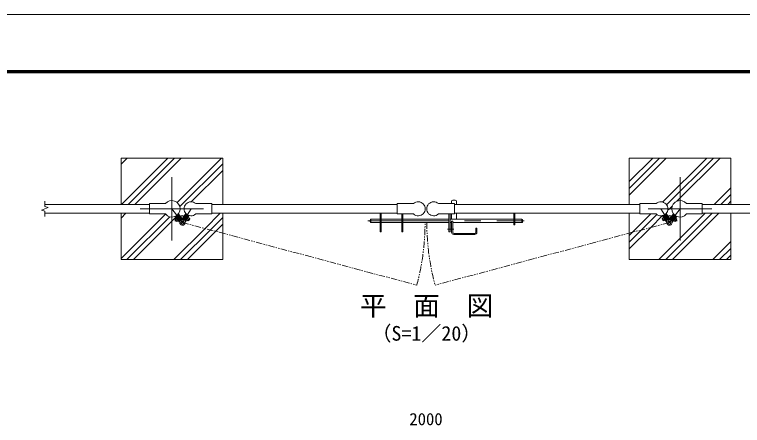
# Model space of a CAD drawing. Units: millimetres at full size; details may follow other scales. Extents: x -4200 to 4200, y -2970 to 2970.
# Drawn here: x -377 to 2488, y 1352 to 2970 of the extents above; entities that cross this region are included whole.
import ezdxf
from ezdxf.enums import TextEntityAlignment as Align

# ---------------------------------------------------------------- set-up
doc = ezdxf.new("R2010")
doc.units = ezdxf.units.MM
doc.header["$LTSCALE"] = 10
doc.linetypes.add('USER1', pattern=[50.8, 31.75, -6.35, 6.35, -6.35])
doc.linetypes.add('USER2', pattern=[5, 2.5, -0.5, 0.5, -0.5, 0.5, -0.5])
doc.layers.add('0-0_D-TTL-TXT', color=7, linetype='Continuous')
for name, color, linetype, lineweight in [('0-2_D-STR1', 1, 'Continuous', 18), ('0-3_D-BMK', 2, 'USER1', 13), ('0-4_D-STR3', 3, 'Continuous', 13), ('0-5_D-DCR-HCH', 7, 'Continuous', 13), ('0-7_D-STR4', 7, 'Continuous', 18), ('0-8_D-STR-DIM', 7, 'Continuous', 13), ('0-B_D-TTL', 7, 'Continuous', 18)]:
    doc.layers.add(name, color=color, linetype=linetype, lineweight=lineweight)
doc.styles.add('ＭＳ ゴシック', font='')
doc.styles.get('ＭＳ ゴシック').set_extended_font_data('MS Gothic')

msp = doc.modelspace()

# ---------------------------------------------------------------- linework, layer by layer
at = {"layer": '0-2_D-STR1'}
for p, q in [((154.49, 2222.35), (-258.01, 2222.35)), ((1129.09, 2222.35), (399.89, 2222.35)), ((1354.89, 2222.35), (2084.09, 2222.35)), ((2329.49, 2222.35), (2741.99, 2222.35)), ((154.49, 2187.35), (-258.01, 2187.35)), ((1129.09, 2187.35), (399.89, 2187.35)), ((1354.89, 2187.35), (2084.09, 2187.35)), ((2329.49, 2187.35), (2741.99, 2187.35))]:
    msp.add_line(p, q, dxfattribs=at)
at = {"layer": '0-3_D-BMK'}
for p, q in [((241.99, 2329.85), (241.99, 2079.85)), ((2241.99, 2329.85), (2241.99, 2079.85)), ((116.99, 2204.85), (366.99, 2204.85)), ((241.99, 2204.85), (283.83, 2151.12)), ((282.56, 2179.03), (253.15, 2156.13)), ((282.33, 2178.95), (312.72, 2159.96)), ((317.39, 2204.85), (283.83, 2151.12)), ((2116.99, 2204.85), (2366.99, 2204.85)), ((2166.59, 2204.85), (2200.15, 2151.12)), ((2201.66, 2178.95), (2171.26, 2159.96)), ((2241.99, 2204.85), (2200.15, 2151.12)), ((2201.42, 2179.03), (2230.83, 2156.13)), ((1013.36, 2157.15), (1628.94, 2157.15)), ((1326.96, 2124.65), (1352.11, 2124.65))]:
    msp.add_line(p, q, dxfattribs=at)
at = {"layer": '0-3_D-BMK', "linetype": 'USER2'}
for p, q in [((283.83, 2151.12), (1205.85, 1904.07)), ((2200.15, 2151.12), (1278.14, 1904.07))]:
    msp.add_line(p, q, dxfattribs=at)
for centre, start, end in [((283.83, 2151.12), 345, 359.97183), ((2200.15, 2151.12), 180.02817, 195)]:
    msp.add_arc(centre, 954.67, start, end, dxfattribs=at)
at = {"layer": '0-4_D-STR3'}
for p, q in [((1347.89, 2238.65), (1356.89, 2238.65)), ((216.84, 2225.2), (154.49, 2225.2)), ((335.89, 2225.2), (399.89, 2225.2)), ((1193.09, 2225.2), (1129.09, 2225.2)), ((1290.89, 2225.2), (1354.89, 2225.2)), ((1342.89, 2233.65), (1342.89, 2225.2)), ((1361.89, 2233.65), (1361.89, 2222.35)), ((2148.09, 2225.2), (2084.09, 2225.2)), ((2267.14, 2225.2), (2329.49, 2225.2)), ((265.3, 2181.43), (258.99, 2176.52)), ((265.3, 2181.43), (266.7, 2181.26)), ((282.24, 2162.94), (266.26, 2183.46)), ((268.24, 2179.29), (266.66, 2178.06)), ((266.66, 2178.06), (277.72, 2163.85)), ((266.7, 2181.26), (280.26, 2163.85)), ((283.08, 2165.59), (267.75, 2185.28)), ((282.25, 2164.26), (296.46, 2187.01)), ((284.2, 2163.04), (298.09, 2185.27)), ((297.76, 2182.86), (286.07, 2164.15)), ((298.13, 2179.68), (288.6, 2164.42)), ((294.38, 2156.68), (308.26, 2178.91)), ((306.24, 2177.57), (294.55, 2158.85)), ((296.3, 2155.42), (310.54, 2178.22)), ((298.13, 2179.68), (296.44, 2180.74)), ((299.14, 2183.18), (297.76, 2182.86)), ((305.92, 2178.94), (299.14, 2183.18)), ((305.92, 2178.94), (306.24, 2177.57)), ((1066.09, 2187.35), (1066.09, 2114.65)), ((1147.09, 2184.5), (1147.09, 2114.65)), ((1336.89, 2184.5), (1336.89, 2114.65)), ((1342.89, 2184.5), (1342.89, 2163.65)), ((1361.89, 2187.35), (1361.89, 2163.65)), ((1587.89, 2187.35), (1587.89, 2142.15)), ((1592.39, 2187.35), (1592.39, 2142.15)), ((2187.68, 2155.42), (2173.44, 2178.22)), ((2189.61, 2156.68), (2175.72, 2178.91)), ((2178.06, 2178.94), (2177.74, 2177.57)), ((2177.74, 2177.57), (2189.43, 2158.85)), ((2178.06, 2178.94), (2184.84, 2183.18)), ((2184.84, 2183.18), (2186.22, 2182.86)), ((2185.85, 2179.68), (2187.55, 2180.74)), ((2185.85, 2179.68), (2195.38, 2164.42)), ((2199.78, 2163.04), (2185.9, 2185.27)), ((2186.22, 2182.86), (2197.91, 2164.15)), ((2201.73, 2164.26), (2187.52, 2187.01)), ((2200.9, 2165.59), (2216.23, 2185.28)), ((2201.75, 2162.94), (2217.73, 2183.46)), ((2217.28, 2181.26), (2203.72, 2163.85)), ((2217.32, 2178.06), (2206.26, 2163.85)), ((2215.74, 2179.29), (2217.32, 2178.06)), ((2218.68, 2181.43), (2217.28, 2181.26)), ((2218.68, 2181.43), (2224.99, 2176.52)), ((260.01, 2168.2), (254.09, 2163.59)), ((260.85, 2154.92), (254.09, 2163.59)), ((270.95, 2154.15), (254.65, 2175.08)), ((272.77, 2155.56), (256.79, 2176.09)), ((258.99, 2176.52), (258.81, 2175.11)), ((258.81, 2175.11), (272.37, 2157.7)), ((261.93, 2174.37), (260.35, 2173.14)), ((266.77, 2159.53), (260.85, 2154.92)), ((262.61, 2170.23), (261.83, 2169.62)), ((269.37, 2161.55), (262.61, 2170.23)), ((269.37, 2161.55), (268.58, 2160.94)), ((272.77, 2155.56), (270.95, 2154.15)), ((279.3, 2165.08), (277.72, 2163.85)), ((282.24, 2162.94), (283.18, 2163.67)), ((284.2, 2163.04), (282.25, 2164.26)), ((288.6, 2164.42), (286.9, 2165.48)), ((295.38, 2160.18), (293.69, 2161.24)), ((294.38, 2156.68), (296.33, 2155.46)), ((297.21, 2163.11), (303.04, 2172.44)), ((298.06, 2162.58), (297.21, 2163.11)), ((306.37, 2157.39), (300.01, 2161.36)), ((303.89, 2171.91), (303.04, 2172.44)), ((312.2, 2166.72), (305.84, 2170.69)), ((306.37, 2157.39), (312.2, 2166.72)), ((1022.39, 2160.65), (1022.39, 2153.65)), ((1025.39, 2163.65), (1061.59, 2163.65)), ((1025.39, 2163.65), (1025.39, 2150.65)), ((1025.39, 2150.65), (1061.59, 2150.65)), ((1066.09, 2163.65), (1147.09, 2163.65)), ((1066.09, 2150.65), (1147.09, 2150.65)), ((1151.59, 2163.65), (1332.39, 2163.65)), ((1151.59, 2150.65), (1332.39, 2150.65)), ((1336.89, 2163.65), (1587.89, 2163.65)), ((1336.89, 2150.65), (1342.89, 2150.65)), ((1342.89, 2155.65), (1342.89, 2112.65)), ((1342.89, 2155.65), (1347.39, 2155.65)), ((1347.39, 2155.65), (1347.39, 2112.65)), ((1347.39, 2150.65), (1587.89, 2150.65)), ((1592.39, 2163.65), (1619.39, 2163.65)), ((1592.39, 2150.65), (1619.39, 2150.65)), ((1619.39, 2163.65), (1619.39, 2150.65)), ((1622.39, 2160.65), (1622.39, 2153.65)), ((2177.61, 2157.39), (2183.97, 2161.36)), ((2179.06, 2175.45), (2180.76, 2176.51)), ((2180.09, 2171.91), (2180.94, 2172.44)), ((2180.76, 2176.51), (2190.3, 2161.24)), ((2186.77, 2163.11), (2180.94, 2172.44)), ((2185.92, 2162.58), (2186.77, 2163.11)), ((2189.61, 2156.68), (2187.65, 2155.46)), ((2188.6, 2160.18), (2190.3, 2161.24)), ((2195.38, 2164.42), (2197.08, 2165.48)), ((2199.78, 2163.04), (2201.73, 2164.26)), ((2201.75, 2162.94), (2200.8, 2163.67)), ((2204.68, 2165.08), (2206.26, 2163.85)), ((2222.06, 2174.37), (2211, 2160.17)), ((2211, 2160.17), (2212.57, 2158.94)), ((2211.21, 2155.56), (2227.19, 2176.09)), ((2211.21, 2155.56), (2213.03, 2154.15)), ((2225.17, 2175.11), (2211.61, 2157.7)), ((2213.03, 2154.15), (2229.33, 2175.08)), ((2214.61, 2161.55), (2221.37, 2170.23)), ((2214.61, 2161.55), (2215.4, 2160.94)), ((2217.21, 2159.53), (2223.13, 2154.92)), ((2221.37, 2170.23), (2222.16, 2169.62)), ((2222.06, 2174.37), (2223.63, 2173.14)), ((2223.13, 2154.92), (2229.89, 2163.59)), ((2223.97, 2168.2), (2229.89, 2163.59)), ((2224.99, 2176.52), (2225.17, 2175.11)), ((1438.39, 2128.65), (1438.39, 2112.65)), ((1438.39, 2128.65), (1442.89, 2128.65)), ((1442.89, 2128.65), (1442.89, 2112.65)), ((1587.89, 2142.15), (1592.39, 2142.15)), ((1351.89, 2108.15), (1433.89, 2108.15)), ((1351.89, 2103.65), (1433.89, 2103.65))]:
    msp.add_line(p, q, dxfattribs=at)
for points in [[(216.84, 2184.5), (154.49, 2184.5), (154.49, 2225.2)], [(335.89, 2184.5), (399.89, 2184.5), (399.89, 2225.2)], [(1193.09, 2184.5), (1129.09, 2184.5), (1129.09, 2225.2)], [(1290.89, 2184.5), (1354.89, 2184.5), (1354.89, 2225.2)], [(2148.09, 2184.5), (2084.09, 2184.5), (2084.09, 2225.2)], [(2267.14, 2184.5), (2329.49, 2184.5), (2329.49, 2225.2)], [(1061.59, 2187.35), (1061.59, 2114.65), (1066.09, 2114.65)], [(1151.59, 2184.5), (1151.59, 2114.65), (1147.09, 2114.65)], [(1332.39, 2184.5), (1332.39, 2114.65), (1336.89, 2114.65)], [(261.93, 2174.37), (272.99, 2160.17), (271.41, 2158.94)], [(304.92, 2175.45), (303.22, 2176.51), (293.69, 2161.24)], [(2177.61, 2157.39), (2171.78, 2166.72), (2178.14, 2170.69)]]:
    msp.add_lwpolyline(points, dxfattribs=at)
for centre in [(283.83, 2151.12), (2200.15, 2151.12)]:
    msp.add_circle(centre, 6.3, dxfattribs=at)
for centre, radius, start, end in [((241.99, 2204.85), 32.35, 218.9806, 141.0194), ((1347.89, 2233.65), 5, 90, 180), ((1356.89, 2233.65), 5, 0, 90), ((2241.99, 2204.85), 32.35, 38.9806, 321.0194), ((317.39, 2204.85), 27.5, 47.73142, 312.26858), ((1211.59, 2204.85), 27.5, 227.73142, 132.26858), ((1272.39, 2204.85), 27.5, 47.73142, 312.26858), ((2166.59, 2204.85), 27.5, 227.73142, 132.26858), ((268.43, 2154.63), 5, 347.17344, 37.90819), ((283.83, 2151.12), 10.8, 97.27686, 18.74636), ((284.21, 2166.92), 5, 217.90819, 259.49832), ((281.83, 2166.8), 5, 277.27686, 328.01161), ((298.79, 2156.2), 5, 148.01161, 198.74636), ((1025.39, 2160.65), 3, 90, 180), ((1025.39, 2153.65), 3, 180, 270), ((1619.39, 2160.65), 3, 0, 90), ((1619.39, 2153.65), 3, 270, 0), ((2200.15, 2151.12), 10.8, 161.25364, 82.72314), ((2185.19, 2156.2), 5, 341.25364, 31.98839), ((2202.15, 2166.8), 5, 211.98839, 262.72314), ((2199.78, 2166.92), 5, 280.50168, 322.09181), ((2215.56, 2154.63), 5, 142.09181, 192.82656), ((1351.89, 2112.65), 9, 180, 270), ((1351.89, 2112.65), 4.5, 180, 270), ((1433.89, 2112.65), 4.5, 270, 0), ((1433.89, 2112.65), 9, 270, 0)]:
    msp.add_arc(centre, radius, start, end, dxfattribs=at)
at = {"layer": '0-5_D-DCR-HCH'}
for p, q in [((41.99, 2380.2), (66.64, 2404.85)), ((43.24, 2222.35), (225.74, 2404.85)), ((69.76, 2222.35), (252.26, 2404.85)), ((96.27, 2222.35), (278.77, 2404.85)), ((262.62, 2229.6), (437.87, 2404.85)), ((273.02, 2213.49), (441.99, 2382.46)), ((2041.99, 2258.88), (2187.96, 2404.85)), ((2041.99, 2285.4), (2161.45, 2404.85)), ((2041.99, 2311.92), (2134.93, 2404.85)), ((2173.58, 2231.37), (2347.06, 2404.85)), ((2189.17, 2220.45), (2373.58, 2404.85)), ((2230.02, 2234.78), (2400.09, 2404.85)), ((318.28, 2232.23), (441.99, 2355.94)), ((2376.69, 2222.35), (2441.99, 2287.65)), ((2403.21, 2222.35), (2441.99, 2261.14)), ((2429.73, 2222.35), (2441.99, 2234.62)), ((41.99, 2168.07), (61.27, 2187.35)), ((41.99, 2008.97), (217.18, 2184.16)), ((2159.19, 2004.85), (2341.69, 2187.35)), ((2185.71, 2004.85), (2368.21, 2187.35)), ((2212.23, 2004.85), (2394.73, 2187.35)), ((64.39, 2004.85), (233.35, 2173.81)), ((90.91, 2004.85), (257.49, 2171.44)), ((2371.32, 2004.85), (2441.99, 2075.52)), ((2397.84, 2004.85), (2441.99, 2049)), ((2424.36, 2004.85), (2441.99, 2022.49))]:
    msp.add_line(p, q, dxfattribs=at)
for points in [[(2193.07, 2197.83), (2200.09, 2204.85), (2211.88, 2216.64)], [(250, 2004.85), (372.51, 2127.36), (432.5, 2187.35)], [(2041.99, 2099.78), (2054.23, 2112.02), (2126.71, 2184.5)], [(2041.99, 2073.27), (2090.45, 2121.73), (2151, 2182.27)], [(2041.99, 2046.75), (2126.68, 2131.44), (2173.45, 2178.21)], [(276.52, 2004.85), (393.42, 2121.76), (441.99, 2170.32)], [(303.04, 2004.85), (414.34, 2116.15), (441.99, 2143.81)]]:
    msp.add_lwpolyline(points, dxfattribs=at)
at = {"layer": '0-7_D-STR4'}
for p, q in [((41.99, 2404.85), (41.99, 2222.35)), ((2041.99, 2404.85), (2041.99, 2222.35))]:
    msp.add_line(p, q, dxfattribs=at)
for points in [[(441.99, 2222.35), (441.99, 2404.85), (41.99, 2404.85)], [(2441.99, 2222.35), (2441.99, 2404.85), (2041.99, 2404.85)], [(41.99, 2187.35), (41.99, 2004.85), (441.99, 2004.85), (441.99, 2187.35)], [(2041.99, 2187.35), (2041.99, 2004.85), (2441.99, 2004.85), (2441.99, 2187.35)]]:
    msp.add_lwpolyline(points, dxfattribs=at)
at = {"layer": '0-8_D-STR-DIM'}
for p, q in [((-258.01, 2214.47), (-258.01, 2234.85)), ((-271.22, 2200.04), (-244.79, 2209.66)), ((-244.79, 2209.66), (-258.01, 2214.47)), ((-258.01, 2195.23), (-271.22, 2200.04)), ((-258.01, 2174.85), (-258.01, 2195.23))]:
    msp.add_line(p, q, dxfattribs=at)
at = {"layer": '0-B_D-TTL', "color": 2}
msp.add_lwpolyline([(-4200, 2970), (4200, 2970), (4200, -2970), (-4200, -2970)], close=True, dxfattribs=at)
at = {"layer": '0-B_D-TTL'}
for points in [[(-3930, 2750), (3930, 2750), (3930, -2750), (-3930, -2750)], [(-3927.5, 2747.5), (3927.5, 2747.5), (3927.5, -2747.5), (-3927.5, -2747.5)], [(-3925, 2745), (3925, 2745), (3925, -2745), (-3925, -2745)], [(-3922.5, 2742.5), (3922.5, 2742.5), (3922.5, -2742.5), (-3922.5, -2742.5)], [(-3920, 2740), (3920, 2740), (3920, -2740), (-3920, -2740)]]:
    msp.add_lwpolyline(points, close=True, dxfattribs=at)

# ---------------------------------------------------------------- texts
at = {"layer": '0-0_D-TTL-TXT', "style": 'ＭＳ ゴシック'}
for s, height, p in [('平\u3000面\u3000図', 76.98, (982.09, 1761.33)), ('（S=1／20）', 57.7, (1027.58, 1668.13))]:
    msp.add_text(s, height=height, dxfattribs=at).set_placement(p, align=Align.BOTTOM_LEFT)
at = {"layer": '0-8_D-STR-DIM', "style": 'ＭＳ ゴシック'}
msp.add_text('2000', height=48.09, dxfattribs=at).set_placement((1176.72, 1338.12), align=Align.BOTTOM_LEFT)

doc.saveas('drawing.dxf')
